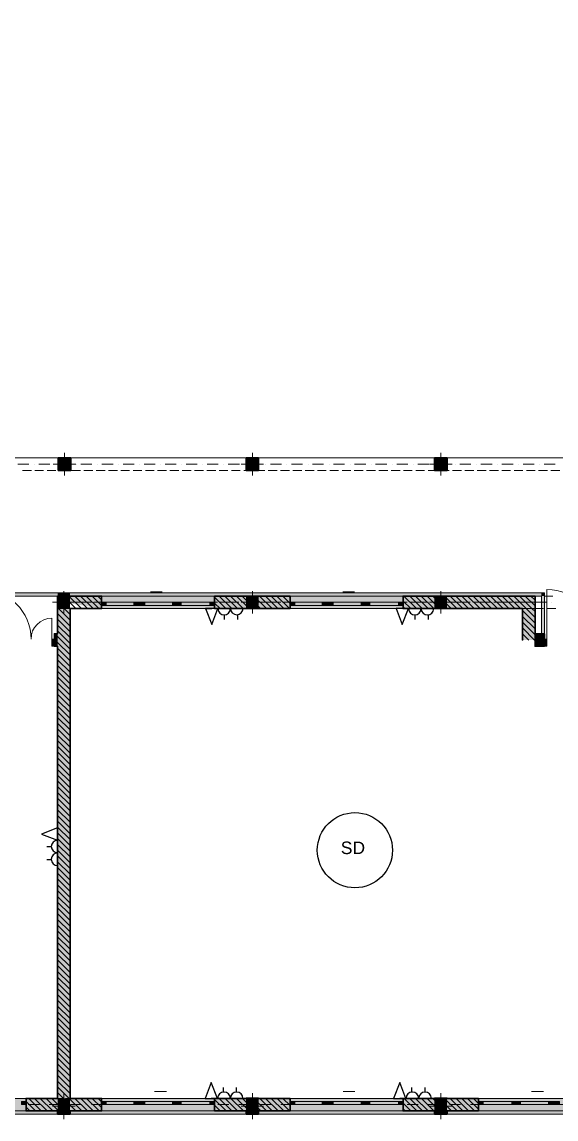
# Model space of a CAD drawing. Header units: inches. Extents: x 206002 to 410047, y 60394 to 83306.
# Drawn here: x 381826 to 390350, y 63736 to 81254 of the extents above; entities that cross this region are included whole.
import ezdxf

# ---------------------------------------------------------------- set-up
doc = ezdxf.new("R2010")
doc.units = ezdxf.units.IN
doc.header["$MEASUREMENT"] = 0
for name, color, linetype in [('LIGHTING', 1, 'Continuous'), ('PDF_Annotation - Text', 7, 'Continuous'), ('PDF_Structural - Bearing', 7, 'Continuous'), ('POW', 212, 'Continuous')]:
    doc.layers.add(name, color=color, linetype=linetype)
doc.styles.get("Standard").update_dxf_attribs({"font": 'arial.ttf'})

msp = doc.modelspace()

# ---------------------------------------------------------------- linework, layer by layer
at = {"layer": 'LIGHTING'}
for p, q in [((384953, 71887), (384753, 71887)), ((384753, 71887), (384854, 71632)), ((384753, 71887), (384854, 71887)), ((384854, 71632), (384953, 71887)), ((384953, 71887), (385357, 71887)), ((387996, 71887), (387796, 71887)), ((387796, 71887), (387896, 71632)), ((387896, 71632), (387996, 71887)), ((387996, 71887), (388400, 71887)), ((385054, 71787), (385054, 71714)), ((385264, 71788), (385264, 71714)), ((388097, 71787), (388097, 71713)), ((388307, 71787), (388307, 71713)), ((382394, 68387), (382140, 68286)), ((382394, 68187), (382394, 68387)), ((382394, 68387), (382394, 68286)), ((382140, 68286), (382394, 68187)), ((382394, 68187), (382394, 67782)), ((382294, 68085), (382221, 68085)), ((382295, 67875), (382221, 67875)), ((384848, 64320), (384748, 64066)), ((384948, 64066), (384848, 64320)), ((387855, 64320), (387755, 64066)), ((387955, 64066), (387855, 64320)), ((385041, 64166), (385041, 64239)), ((385252, 64166), (385252, 64239)), ((388048, 64166), (388048, 64239)), ((388259, 64166), (388259, 64239)), ((384748, 64066), (384948, 64066)), ((384948, 64066), (384848, 64066)), ((385353, 64066), (384948, 64066)), ((387755, 64066), (387955, 64066)), ((387955, 64066), (387855, 64066)), ((388360, 64066), (387955, 64066))]:
    msp.add_line(p, q, dxfattribs=at)
for centre, radius, start, end in [((385053, 71887), 100, 180, 0), ((385255, 71890), 102, 181.2234, 358.7766), ((388096, 71887), 100, 180, 0), ((388298, 71889), 102, 181.2234, 358.7766), ((382394, 68087), 100, 90, 270), ((382397, 67884), 102, 91.2234, 268.7766), ((385051, 64064), 102, 1.2234, 178.7766), ((385253, 64066), 100, 0, 180), ((388058, 64064), 102, 1.2234, 178.7766), ((388260, 64066), 100, 0, 180)]:
    msp.add_arc(centre, radius, start, end, dxfattribs=at)
at = {"layer": 'PDF_Annotation - Text', "lineweight": 9}
for points in [[(383876, 72155), (384063, 72155)], [(386947, 72155), (387134, 72155)], [(383944, 64175), (384131, 64175)], [(386952, 64175), (387139, 64175)], [(389960, 64175), (390147, 64175)]]:
    msp.add_lwpolyline(points, dxfattribs=at)
at = {"layer": 'PDF_Structural - Bearing', "lineweight": 18}
for points in [[(409967, 74293), (379487, 74293), (379487, 81254), (376479, 81254), (376479, 74293), (345999, 74293), (345999, 65369), (355524, 65369), (355524, 63865), (400642, 63865), (400642, 65369), (409967, 65369)], [(382394, 72087), (379587, 72087)]]:
    msp.add_lwpolyline(points, close=True, dxfattribs=at)
for points in [[(381860, 74293), (382001, 74293)], [(382056, 74293), (382198, 74293)], [(382252, 74293), (382394, 74293)], [(382448, 74293), (382590, 74293)], [(382644, 74293), (382786, 74293)], [(382841, 74293), (382982, 74293)], [(383037, 74293), (383178, 74293)], [(383233, 74293), (383374, 74293)], [(383429, 74293), (383570, 74293)], [(383625, 74293), (383767, 74293)], [(383821, 74293), (383963, 74293)], [(384017, 74293), (384159, 74293)], [(384213, 74293), (384355, 74293)], [(384410, 74293), (384551, 74293)], [(384606, 74293), (384747, 74293)], [(384802, 74293), (384943, 74293)], [(384998, 74293), (385140, 74293)], [(385194, 74293), (385336, 74293)], [(385390, 74293), (385532, 74293)], [(385586, 74293), (385728, 74293)], [(385783, 74293), (385924, 74293)], [(385979, 74293), (386120, 74293)], [(386175, 74293), (386316, 74293)], [(386371, 74293), (386512, 74293)], [(386567, 74293), (386708, 74293)], [(386763, 74293), (386905, 74293)], [(386959, 74293), (387101, 74293)], [(387155, 74293), (387297, 74293)], [(387352, 74293), (387493, 74293)], [(387548, 74293), (387689, 74293)], [(387744, 74293), (387885, 74293)], [(387940, 74293), (388081, 74293)], [(388136, 74293), (388277, 74293)], [(388332, 74293), (388474, 74293)], [(388528, 74293), (388670, 74293)], [(388724, 74293), (388866, 74293)], [(388921, 74293), (389062, 74293)], [(389117, 74293), (389258, 74293)], [(389313, 74293), (389454, 74293)], [(389509, 74293), (389650, 74293)], [(389705, 74293), (389847, 74293)], [(389901, 74293), (390043, 74293)], [(390097, 74293), (390239, 74293)], [(390293, 74293), (390435, 74293)], [(381835, 74093), (381976, 74093)], [(382031, 74093), (382172, 74093)], [(382227, 74093), (382368, 74093)], [(382423, 74093), (382565, 74093)], [(382619, 74093), (382761, 74093)], [(382815, 74093), (382957, 74093)], [(383011, 74093), (383153, 74093)], [(383208, 74093), (383349, 74093)], [(383404, 74093), (383545, 74093)], [(383600, 74093), (383741, 74093)], [(383796, 74093), (383937, 74093)], [(383992, 74093), (384133, 74093)], [(384188, 74093), (384330, 74093)], [(384384, 74093), (384526, 74093)], [(384580, 74093), (384722, 74093)], [(384777, 74093), (384918, 74093)], [(384973, 74093), (385114, 74093)], [(385169, 74093), (385310, 74093)], [(385365, 74093), (385506, 74093)], [(385561, 74093), (385703, 74093)], [(385757, 74093), (385899, 74093)], [(385953, 74093), (386095, 74093)], [(386149, 74093), (386291, 74093)], [(386346, 74093), (386487, 74093)], [(386542, 74093), (386683, 74093)], [(386738, 74093), (386879, 74093)], [(386934, 74093), (387075, 74093)], [(387130, 74093), (387272, 74093)], [(387326, 74093), (387468, 74093)], [(387522, 74093), (387664, 74093)], [(387718, 74093), (387860, 74093)], [(387915, 74093), (388056, 74093)], [(388111, 74093), (388252, 74093)], [(388307, 74093), (388448, 74093)], [(388503, 74093), (388644, 74093)], [(388699, 74093), (388841, 74093)], [(388895, 74093), (389037, 74093)], [(389091, 74093), (389233, 74093)], [(389287, 74093), (389429, 74093)], [(389484, 74093), (389625, 74093)], [(389680, 74093), (389821, 74093)], [(389876, 74093), (390017, 74093)], [(390072, 74093), (390213, 74093)], [(390268, 74093), (390410, 74093)], [(400642, 63951), (400642, 63865), (355524, 63865), (355524, 63815), (400693, 63815), (400693, 63865), (400693, 65319), (403650, 65319), (403700, 65319), (403700, 72087), (403650, 72087), (403650, 65369), (400693, 65369), (400642, 65369), (400642, 63865), (400565, 63865)], [(388611, 72087), (390115, 72087), (390115, 71485), (390165, 71485), (390165, 72137), (390115, 72137), (377883, 72137), (373571, 72137), (373371, 72137), (373371, 72087), (373477, 72087)], [(377883, 72137), (382595, 72137), (382394, 72137)], [(382455, 72087), (382394, 72087), (382394, 72014), (382394, 72087), (382451, 72087)], [(382647, 72087), (382505, 72087)], [(382651, 72087), (382509, 72087)], [(382595, 72087), (385402, 72087)], [(382843, 72087), (382702, 72087)], [(382847, 72087), (382705, 72087)], [(383039, 72087), (382898, 72087)], [(383043, 72087), (382902, 72087)], [(383235, 72087), (383094, 72087)], [(383239, 72087), (383098, 72087)], [(383431, 72087), (383290, 72087)], [(383435, 72087), (383294, 72087)], [(383628, 72087), (383486, 72087)], [(383631, 72087), (383490, 72087)], [(383824, 72087), (383682, 72087)], [(383828, 72087), (383686, 72087)], [(384020, 72087), (383878, 72087)], [(384024, 72087), (383882, 72087)], [(384216, 72087), (384074, 72087)], [(384220, 72087), (384078, 72087)], [(384412, 72087), (384271, 72087)], [(384416, 72087), (384274, 72087)], [(384608, 72087), (384467, 72087)], [(384612, 72087), (384471, 72087)], [(384804, 72087), (384663, 72087)], [(384808, 72087), (384667, 72087)], [(385000, 72087), (384859, 72087)], [(385004, 72087), (384863, 72087)], [(385196, 72087), (385055, 72087)], [(385200, 72087), (385059, 72087)], [(385393, 72087), (385251, 72087)], [(385397, 72087), (385255, 72087)], [(385589, 72087), (385447, 72087)], [(385593, 72087), (385451, 72087)], [(385603, 72087), (388410, 72087)], [(385785, 72087), (385643, 72087)], [(385789, 72087), (385647, 72087)], [(385981, 72087), (385840, 72087)], [(385985, 72087), (385843, 72087)], [(386177, 72087), (386036, 72087)], [(386181, 72087), (386040, 72087)], [(386373, 72087), (386232, 72087)], [(386377, 72087), (386236, 72087)], [(386569, 72087), (386428, 72087)], [(386573, 72087), (386432, 72087)], [(386765, 72087), (386624, 72087)], [(386769, 72087), (386628, 72087)], [(386962, 72087), (386820, 72087)], [(386966, 72087), (386824, 72087)], [(387158, 72087), (387016, 72087)], [(387162, 72087), (387020, 72087)], [(387354, 72087), (387212, 72087)], [(387358, 72087), (387216, 72087)], [(387550, 72087), (387409, 72087)], [(387554, 72087), (387413, 72087)], [(387746, 72087), (387605, 72087)], [(387750, 72087), (387609, 72087)], [(387942, 72087), (387801, 72087)], [(387946, 72087), (387805, 72087)], [(388138, 72087), (387997, 72087)], [(388142, 72087), (388001, 72087)], [(388335, 72087), (388193, 72087)], [(388338, 72087), (388197, 72087)], [(388531, 72087), (388389, 72087)], [(388535, 72087), (388393, 72087)], [(388727, 72087), (388585, 72087)], [(388731, 72087), (388589, 72087)], [(388923, 72087), (388781, 72087)], [(388927, 72087), (388785, 72087)], [(389119, 72087), (388978, 72087)], [(389123, 72087), (388982, 72087)], [(389315, 72087), (389174, 72087)], [(389319, 72087), (389178, 72087)], [(389511, 72087), (389370, 72087)], [(389515, 72087), (389374, 72087)], [(389707, 72087), (389566, 72087)], [(389711, 72087), (389570, 72087)], [(389904, 72087), (389762, 72087)], [(389907, 72087), (389766, 72087)], [(390014, 72087), (389958, 72087)], [(390104, 72087), (389962, 72087)], [(390300, 72087), (390158, 72087)], [(382500, 71887), (382394, 71887), (382394, 71960), (382394, 71887), (382451, 71887)], [(382647, 71887), (382505, 71887)], [(382696, 71887), (382555, 71887)], [(382843, 71887), (382702, 71887)], [(382892, 71887), (382751, 71887)], [(383039, 71887), (382898, 71887)], [(383088, 71887), (382947, 71887)], [(383235, 71887), (383094, 71887)], [(383285, 71887), (383143, 71887)], [(383431, 71887), (383290, 71887)], [(383481, 71887), (383339, 71887)], [(383628, 71887), (383486, 71887)], [(383677, 71887), (383535, 71887)], [(383824, 71887), (383682, 71887)], [(383873, 71887), (383732, 71887)], [(384020, 71887), (383878, 71887)], [(384069, 71887), (383928, 71887)], [(384216, 71887), (384074, 71887)], [(384265, 71887), (384124, 71887)], [(384412, 71887), (384271, 71887)], [(384461, 71887), (384320, 71887)], [(384608, 71887), (384467, 71887)], [(384657, 71887), (384516, 71887)], [(384804, 71887), (384663, 71887)], [(384854, 71887), (384712, 71887)], [(385000, 71887), (384859, 71887)], [(385050, 71887), (384908, 71887)], [(385196, 71887), (385055, 71887)], [(385246, 71887), (385104, 71887)], [(385393, 71887), (385251, 71887)], [(385442, 71887), (385301, 71887)], [(385589, 71887), (385447, 71887)], [(385638, 71887), (385497, 71887)], [(385785, 71887), (385643, 71887)], [(385834, 71887), (385693, 71887)], [(385981, 71887), (385840, 71887)], [(386030, 71887), (385889, 71887)], [(386177, 71887), (386036, 71887)], [(386226, 71887), (386085, 71887)], [(386373, 71887), (386232, 71887)], [(386423, 71887), (386281, 71887)], [(386569, 71887), (386428, 71887)], [(386619, 71887), (386477, 71887)], [(386765, 71887), (386624, 71887)], [(386815, 71887), (386673, 71887)], [(386962, 71887), (386820, 71887)], [(387011, 71887), (386870, 71887)], [(387158, 71887), (387016, 71887)], [(387207, 71887), (387066, 71887)], [(387354, 71887), (387212, 71887)], [(387403, 71887), (387262, 71887)], [(387550, 71887), (387409, 71887)], [(387599, 71887), (387458, 71887)], [(387746, 71887), (387605, 71887)], [(387796, 71887), (387654, 71887)], [(387942, 71887), (387801, 71887)], [(387992, 71887), (387850, 71887)], [(388138, 71887), (387997, 71887)], [(388188, 71887), (388046, 71887)], [(388335, 71887), (388193, 71887)], [(388384, 71887), (388242, 71887)], [(388531, 71887), (388389, 71887)], [(388580, 71887), (388439, 71887)], [(388727, 71887), (388585, 71887)], [(388776, 71887), (388635, 71887)], [(388923, 71887), (388781, 71887)], [(388972, 71887), (388831, 71887)], [(389119, 71887), (388978, 71887)], [(389168, 71887), (389027, 71887)], [(389315, 71887), (389174, 71887)], [(389365, 71887), (389223, 71887)], [(389511, 71887), (389370, 71887)], [(389561, 71887), (389419, 71887)], [(389707, 71887), (389566, 71887)], [(389757, 71887), (389615, 71887)], [(389904, 71887), (389762, 71887)], [(389953, 71887), (389811, 71887)], [(390014, 71887), (389958, 71887)], [(390149, 71887), (390008, 71887)], [(390345, 71887), (390204, 71887)], [(381878, 64066), (381737, 64066)], [(382074, 64066), (381933, 64066)], [(382270, 64066), (382129, 64066)], [(382466, 64066), (382325, 64066)], [(382663, 64066), (382521, 64066)], [(382859, 64066), (382717, 64066)], [(383055, 64066), (382913, 64066)], [(383251, 64066), (383109, 64066)], [(383447, 64066), (383306, 64066)], [(383643, 64066), (383502, 64066)], [(383839, 64066), (383698, 64066)], [(384035, 64066), (383894, 64066)], [(384232, 64066), (384090, 64066)], [(384428, 64066), (384286, 64066)], [(384624, 64066), (384482, 64066)], [(384820, 64066), (384679, 64066)], [(385016, 64066), (384875, 64066)], [(385212, 64066), (385071, 64066)], [(385408, 64066), (385267, 64066)], [(385604, 64066), (385463, 64066)], [(385801, 64066), (385659, 64066)], [(385997, 64066), (385855, 64066)], [(386193, 64066), (386051, 64066)], [(386389, 64066), (386248, 64066)], [(386585, 64066), (386444, 64066)], [(386781, 64066), (386640, 64066)], [(386977, 64066), (386836, 64066)], [(387173, 64066), (387032, 64066)], [(387370, 64066), (387228, 64066)], [(387566, 64066), (387424, 64066)], [(387762, 64066), (387620, 64066)], [(387958, 64066), (387817, 64066)], [(388154, 64066), (388013, 64066)], [(388350, 64066), (388209, 64066)], [(388546, 64066), (388405, 64066)], [(388743, 64066), (388601, 64066)], [(388939, 64066), (388797, 64066)], [(389135, 64066), (388993, 64066)], [(389331, 64066), (389189, 64066)], [(389527, 64066), (389385, 64066)], [(389723, 64066), (389582, 64066)], [(389919, 64066), (389778, 64066)], [(390115, 64066), (389974, 64066)], [(390312, 64066), (390170, 64066)], [(381878, 63865), (381737, 63865)], [(382074, 63865), (381933, 63865)], [(382270, 63865), (382129, 63865)], [(382466, 63865), (382325, 63865)], [(382663, 63865), (382521, 63865)], [(382859, 63865), (382717, 63865)], [(383055, 63865), (382913, 63865)], [(383251, 63865), (383109, 63865)], [(383447, 63865), (383306, 63865)], [(383643, 63865), (383502, 63865)], [(383839, 63865), (383698, 63865)], [(384035, 63865), (383894, 63865)], [(384232, 63865), (384090, 63865)], [(384428, 63865), (384286, 63865)], [(384624, 63865), (384482, 63865)], [(384820, 63865), (384679, 63865)], [(385016, 63865), (384875, 63865)], [(385212, 63865), (385071, 63865)], [(385408, 63865), (385267, 63865)], [(385604, 63865), (385463, 63865)], [(385801, 63865), (385659, 63865)], [(385997, 63865), (385855, 63865)], [(386193, 63865), (386051, 63865)], [(386389, 63865), (386248, 63865)], [(386585, 63865), (386444, 63865)], [(386781, 63865), (386640, 63865)], [(386977, 63865), (386836, 63865)], [(387173, 63865), (387032, 63865)], [(387370, 63865), (387228, 63865)], [(387566, 63865), (387424, 63865)], [(387762, 63865), (387620, 63865)], [(387958, 63865), (387817, 63865)], [(388154, 63865), (388013, 63865)], [(388350, 63865), (388209, 63865)], [(388546, 63865), (388405, 63865)], [(388743, 63865), (388601, 63865)], [(388939, 63865), (388797, 63865)], [(389135, 63865), (388993, 63865)], [(389331, 63865), (389189, 63865)], [(389527, 63865), (389385, 63865)], [(389723, 63865), (389582, 63865)], [(389919, 63865), (389778, 63865)], [(390115, 63865), (389974, 63865)], [(390312, 63865), (390170, 63865)]]:
    msp.add_lwpolyline(points, dxfattribs=at)
at = {"layer": 'PDF_Structural - Bearing', "lineweight": 35}
for points in [[(382406, 74293), (382406, 74092), (382607, 74092), (382607, 74293)], [(382406, 74293), (382406, 74092), (382607, 74092), (382607, 74293)], [(385402, 74293), (385402, 74092), (385603, 74092), (385603, 74293)], [(385402, 74293), (385402, 74092), (385603, 74092), (385603, 74293)], [(388410, 74293), (388410, 74092), (388611, 74092), (388611, 74293)], [(388410, 74293), (388410, 74092), (388611, 74092), (388611, 74293)], [(385402, 64066), (385402, 64067), (385603, 64067), (385603, 64066), (385603, 64067), (385402, 64067)], [(388410, 64066), (388410, 64067), (388611, 64067), (388611, 64066), (388611, 64067), (388410, 64067)], [(382595, 63865), (382595, 63816), (382394, 63816), (382394, 63865), (382394, 63816), (382595, 63816)], [(385603, 63865), (385603, 63816), (385402, 63816), (385402, 63865), (385402, 63816), (385603, 63816)], [(388611, 63865), (388611, 63816), (388410, 63816), (388410, 63865), (388410, 63816), (388611, 63816)]]:
    msp.add_lwpolyline(points, close=True, dxfattribs=at)
at = {"layer": 'PDF_Structural - Bearing', "lineweight": 15}
for points in [[(382464, 74284), (382464, 74284)], [(382464, 74284), (382464, 74284)], [(382551, 74284), (382551, 74284)], [(382551, 74284), (382551, 74284)], [(385416, 74284), (385416, 74284)], [(385416, 74284), (385416, 74284)], [(385503, 74284), (385503, 74284)], [(385503, 74284), (385503, 74284)], [(385590, 74284), (385590, 74284)], [(385590, 74284), (385590, 74284)], [(388455, 74284), (388455, 74284)], [(388455, 74284), (388455, 74284)], [(388542, 74284), (388542, 74284)], [(388542, 74284), (388542, 74284)], [(382420, 74259), (382420, 74259)], [(382420, 74259), (382420, 74259)], [(382420, 74209), (382420, 74209)], [(382420, 74209), (382420, 74209)], [(382420, 74158), (382420, 74158)], [(382420, 74158), (382420, 74158)], [(382420, 74108), (382420, 74108)], [(382420, 74108), (382420, 74108)], [(382464, 74234), (382464, 74234)], [(382464, 74234), (382464, 74234)], [(382464, 74184), (382464, 74184)], [(382464, 74184), (382464, 74184)], [(382464, 74133), (382464, 74133)], [(382464, 74133), (382464, 74133)], [(382507, 74259), (382507, 74259)], [(382507, 74259), (382507, 74259)], [(382507, 74209), (382507, 74209)], [(382507, 74209), (382507, 74209)], [(382507, 74158), (382507, 74158)], [(382507, 74158), (382507, 74158)], [(382507, 74108), (382507, 74108)], [(382507, 74108), (382507, 74108)], [(382551, 74234), (382551, 74234)], [(382551, 74234), (382551, 74234)], [(382551, 74184), (382551, 74184)], [(382551, 74184), (382551, 74184)], [(382551, 74133), (382551, 74133)], [(382551, 74133), (382551, 74133)], [(382594, 74259), (382594, 74259)], [(382594, 74259), (382594, 74259)], [(382594, 74209), (382594, 74209)], [(382594, 74209), (382594, 74209)], [(382594, 74158), (382594, 74158)], [(382594, 74158), (382594, 74158)], [(382594, 74108), (382594, 74108)], [(382594, 74108), (382594, 74108)], [(385416, 74234), (385416, 74234)], [(385416, 74234), (385416, 74234)], [(385416, 74184), (385416, 74184)], [(385416, 74184), (385416, 74184)], [(385416, 74133), (385416, 74133)], [(385416, 74133), (385416, 74133)], [(385460, 74259), (385460, 74259)], [(385460, 74259), (385460, 74259)], [(385460, 74209), (385460, 74209)], [(385460, 74209), (385460, 74209)], [(385460, 74158), (385460, 74158)], [(385460, 74158), (385460, 74158)], [(385460, 74108), (385460, 74108)], [(385460, 74108), (385460, 74108)], [(385503, 74234), (385503, 74234)], [(385503, 74234), (385503, 74234)], [(385503, 74184), (385503, 74184)], [(385503, 74184), (385503, 74184)], [(385503, 74133), (385503, 74133)], [(385503, 74133), (385503, 74133)], [(385546, 74259), (385546, 74259)], [(385546, 74259), (385546, 74259)], [(385546, 74209), (385546, 74209)], [(385546, 74209), (385546, 74209)], [(385546, 74158), (385546, 74158)], [(385546, 74158), (385546, 74158)], [(385546, 74108), (385546, 74108)], [(385546, 74108), (385546, 74108)], [(385590, 74234), (385590, 74234)], [(385590, 74234), (385590, 74234)], [(385590, 74184), (385590, 74184)], [(385590, 74184), (385590, 74184)], [(385590, 74133), (385590, 74133)], [(385590, 74133), (385590, 74133)], [(388412, 74259), (388412, 74259)], [(388412, 74259), (388412, 74259)], [(388412, 74209), (388412, 74209)], [(388412, 74209), (388412, 74209)], [(388412, 74158), (388412, 74158)], [(388412, 74158), (388412, 74158)], [(388412, 74108), (388412, 74108)], [(388412, 74108), (388412, 74108)], [(388455, 74234), (388455, 74234)], [(388455, 74234), (388455, 74234)], [(388455, 74184), (388455, 74184)], [(388455, 74184), (388455, 74184)], [(388455, 74133), (388455, 74133)], [(388455, 74133), (388455, 74133)], [(388499, 74259), (388499, 74259)], [(388499, 74259), (388499, 74259)], [(388499, 74209), (388499, 74209)], [(388499, 74209), (388499, 74209)], [(388499, 74158), (388499, 74158)], [(388499, 74158), (388499, 74158)], [(388499, 74108), (388499, 74108)], [(388499, 74108), (388499, 74108)], [(388542, 74234), (388542, 74234)], [(388542, 74234), (388542, 74234)], [(388542, 74184), (388542, 74184)], [(388542, 74184), (388542, 74184)], [(388542, 74133), (388542, 74133)], [(388542, 74133), (388542, 74133)], [(388585, 74259), (388585, 74259)], [(388585, 74259), (388585, 74259)], [(388585, 74209), (388585, 74209)], [(388585, 74209), (388585, 74209)], [(388585, 74158), (388585, 74158)], [(388585, 74158), (388585, 74158)], [(388585, 74108), (388585, 74108)], [(388585, 74108), (388585, 74108)], [(382420, 63831), (382420, 63831)], [(382420, 63831), (382420, 63831)], [(382464, 63856), (382464, 63856)], [(382464, 63856), (382464, 63856)], [(382507, 63831), (382507, 63831)], [(382507, 63831), (382507, 63831)], [(382551, 63856), (382551, 63856)], [(382551, 63856), (382551, 63856)], [(382594, 63831), (382594, 63831)], [(382594, 63831), (382594, 63831)], [(385416, 63856), (385416, 63856)], [(385416, 63856), (385416, 63856)], [(385460, 63831), (385460, 63831)], [(385460, 63831), (385460, 63831)], [(385503, 63856), (385503, 63856)], [(385503, 63856), (385503, 63856)], [(385546, 63831), (385546, 63831)], [(385546, 63831), (385546, 63831)], [(385590, 63856), (385590, 63856)], [(385590, 63856), (385590, 63856)], [(388412, 63831), (388412, 63831)], [(388412, 63831), (388412, 63831)], [(388455, 63856), (388455, 63856)], [(388455, 63856), (388455, 63856)], [(388499, 63831), (388499, 63831)], [(388499, 63831), (388499, 63831)], [(388542, 63856), (388542, 63856)], [(388542, 63856), (388542, 63856)], [(388585, 63831), (388585, 63831)], [(388585, 63831), (388585, 63831)]]:
    msp.add_lwpolyline(points, dxfattribs=at)
at = {"layer": 'PDF_Structural - Bearing', "lineweight": 0}
for points in [[(382507, 74373), (382507, 74273)], [(385503, 74373), (385503, 74273)], [(388510, 74373), (388510, 74273)], [(382326, 74193), (382426, 74193)], [(382507, 74012), (382507, 74112)], [(382687, 74193), (382587, 74193)], [(385322, 74193), (385422, 74193)], [(385503, 74012), (385503, 74112)], [(385683, 74193), (385583, 74193)], [(388330, 74193), (388430, 74193)], [(388510, 74012), (388510, 74112)], [(388691, 74193), (388591, 74193)], [(382495, 72167), (382495, 72067)], [(385503, 72167), (385503, 72067)], [(388510, 72167), (388510, 72067)], [(382314, 71987), (382414, 71987)], [(382495, 71806), (382495, 71907)], [(382675, 71987), (382575, 71987)], [(385322, 71987), (385422, 71987)], [(385503, 71806), (385503, 71907)], [(385683, 71987), (385583, 71987)], [(388330, 71987), (388430, 71987)], [(388510, 71806), (388510, 71907)], [(388691, 71987), (388591, 71987)], [(382495, 64147), (382495, 64022)], [(385503, 64147), (385503, 64022)], [(388510, 64147), (388510, 64022)], [(382314, 63941), (382414, 63941)], [(382495, 63736), (382495, 63861)], [(382675, 63941), (382575, 63941)], [(385322, 63941), (385422, 63941)], [(385503, 63736), (385503, 63861)], [(385683, 63941), (385583, 63941)], [(388330, 63941), (388430, 63941)], [(388510, 63736), (388510, 63861)], [(388691, 63941), (388591, 63941)]]:
    msp.add_lwpolyline(points, close=True, dxfattribs=at)
at = {"layer": 'PDF_Structural - Bearing', "lineweight": 20}
for points in [[(381759, 74193), (381935, 74193)], [(382024, 74193), (382024, 74193)], [(382095, 74193), (382272, 74193)], [(382360, 74193), (382360, 74193)], [(382431, 74193), (382608, 74193)], [(382696, 74193), (382696, 74193)], [(382767, 74193), (382944, 74193)], [(383032, 74193), (383032, 74193)], [(383103, 74193), (383280, 74193)], [(383368, 74193), (383368, 74193)], [(383439, 74193), (383616, 74193)], [(383704, 74193), (383704, 74193)], [(383775, 74193), (383952, 74193)], [(384040, 74193), (384040, 74193)], [(384111, 74193), (384288, 74193)], [(384376, 74193), (384376, 74193)], [(384447, 74193), (384624, 74193)], [(384712, 74193), (384712, 74193)], [(384783, 74193), (384960, 74193)], [(385048, 74193), (385048, 74193)], [(385119, 74193), (385296, 74193)], [(385384, 74193), (385384, 74193)], [(385455, 74193), (385632, 74193)], [(385720, 74193), (385720, 74193)], [(385791, 74193), (385968, 74193)], [(386056, 74193), (386056, 74193)], [(386127, 74193), (386304, 74193)], [(386392, 74193), (386392, 74193)], [(386463, 74193), (386640, 74193)], [(386728, 74193), (386728, 74193)], [(386799, 74193), (386976, 74193)], [(387064, 74193), (387064, 74193)], [(387135, 74193), (387312, 74193)], [(387400, 74193), (387400, 74193)], [(387471, 74193), (387648, 74193)], [(387736, 74193), (387736, 74193)], [(387807, 74193), (387984, 74193)], [(388072, 74193), (388072, 74193)], [(388143, 74193), (388320, 74193)], [(388408, 74193), (388408, 74193)], [(388479, 74193), (388656, 74193)], [(388744, 74193), (388744, 74193)], [(388815, 74193), (388992, 74193)], [(389080, 74193), (389080, 74193)], [(389151, 74193), (389328, 74193)], [(389416, 74193), (389416, 74193)], [(389487, 74193), (389664, 74193)], [(389752, 74193), (389752, 74193)], [(389823, 74193), (390000, 74193)], [(390089, 74193), (390089, 74193)], [(390159, 74193), (390336, 74193)], [(382549, 71987), (382394, 71987), (382597, 71987)], [(382814, 71987), (382638, 71987)], [(382667, 71987), (382667, 71987)], [(382933, 71987), (382756, 71987)], [(382885, 71987), (382885, 71987)], [(383150, 71987), (382974, 71987)], [(383003, 71987), (383003, 71987)], [(383269, 71987), (383092, 71987)], [(383221, 71987), (383221, 71987)], [(383487, 71987), (383310, 71987)], [(383339, 71987), (383339, 71987)], [(383605, 71987), (383428, 71987)], [(383557, 71987), (383557, 71987)], [(383823, 71987), (383646, 71987)], [(383675, 71987), (383675, 71987)], [(383941, 71987), (383764, 71987)], [(383893, 71987), (383893, 71987)], [(384159, 71987), (383982, 71987)], [(384011, 71987), (384011, 71987)], [(384277, 71987), (384100, 71987)], [(384229, 71987), (384229, 71987)], [(384495, 71987), (384318, 71987)], [(384348, 71987), (384348, 71987)], [(384613, 71987), (384436, 71987)], [(384565, 71987), (384565, 71987)], [(384831, 71987), (384654, 71987)], [(384684, 71987), (384684, 71987)], [(384949, 71987), (384772, 71987)], [(384901, 71987), (384901, 71987)], [(385167, 71987), (384990, 71987)], [(385020, 71987), (385020, 71987)], [(385285, 71987), (385108, 71987)], [(385237, 71987), (385237, 71987)], [(385503, 71987), (385326, 71987)], [(385356, 71987), (385356, 71987)], [(385621, 71987), (385444, 71987)], [(385573, 71987), (385573, 71987)], [(385839, 71987), (385662, 71987)], [(385692, 71987), (385692, 71987)], [(385957, 71987), (385780, 71987)], [(385909, 71987), (385909, 71987)], [(386175, 71987), (385998, 71987)], [(386028, 71987), (386028, 71987)], [(386293, 71987), (386116, 71987)], [(386245, 71987), (386245, 71987)], [(386511, 71987), (386334, 71987)], [(386364, 71987), (386364, 71987)], [(386629, 71987), (386452, 71987)], [(386582, 71987), (386582, 71987)], [(386847, 71987), (386670, 71987)], [(386700, 71987), (386700, 71987)], [(386965, 71987), (386788, 71987)], [(386917, 71987), (386917, 71987)], [(387183, 71987), (387006, 71987)], [(387036, 71987), (387036, 71987)], [(387301, 71987), (387124, 71987)], [(387254, 71987), (387254, 71987)], [(387519, 71987), (387342, 71987)], [(387372, 71987), (387372, 71987)], [(387637, 71987), (387460, 71987)], [(387590, 71987), (387590, 71987)], [(387855, 71987), (387678, 71987)], [(387708, 71987), (387708, 71987)], [(387973, 71987), (387796, 71987)], [(387926, 71987), (387926, 71987)], [(388191, 71987), (388014, 71987)], [(388044, 71987), (388044, 71987)], [(388309, 71987), (388132, 71987)], [(388262, 71987), (388262, 71987)], [(388527, 71987), (388350, 71987)], [(388380, 71987), (388380, 71987)], [(388645, 71987), (388468, 71987)], [(388598, 71987), (388598, 71987)], [(388863, 71987), (388686, 71987)], [(388716, 71987), (388716, 71987)], [(388981, 71987), (388804, 71987)], [(388934, 71987), (388934, 71987)], [(389199, 71987), (389022, 71987)], [(389052, 71987), (389052, 71987)], [(389317, 71987), (389140, 71987)], [(389270, 71987), (389270, 71987)], [(389535, 71987), (389358, 71987)], [(389388, 71987), (389388, 71987)], [(389653, 71987), (389476, 71987)], [(389606, 71987), (389606, 71987)], [(389871, 71987), (389694, 71987)], [(389724, 71987), (389724, 71987)], [(390014, 71987), (389812, 71987)], [(389942, 71987), (389942, 71987)], [(390207, 71987), (390030, 71987)], [(390278, 71987), (390278, 71987)], [(381838, 63966), (381838, 63966)], [(382104, 63966), (381927, 63966)], [(382174, 63966), (382174, 63966)], [(382440, 63966), (382263, 63966)], [(382510, 63966), (382510, 63966)], [(382776, 63966), (382599, 63966)], [(382846, 63966), (382846, 63966)], [(383112, 63966), (382935, 63966)], [(383182, 63966), (383182, 63966)], [(383448, 63966), (383271, 63966)], [(383518, 63966), (383518, 63966)], [(383784, 63966), (383607, 63966)], [(383854, 63966), (383854, 63966)], [(384120, 63966), (383943, 63966)], [(384190, 63966), (384190, 63966)], [(384456, 63966), (384279, 63966)], [(384526, 63966), (384526, 63966)], [(384792, 63966), (384615, 63966)], [(384862, 63966), (384862, 63966)], [(385128, 63966), (384951, 63966)], [(385198, 63966), (385198, 63966)], [(385464, 63966), (385287, 63966)], [(385535, 63966), (385535, 63966)], [(385800, 63966), (385623, 63966)], [(385871, 63966), (385871, 63966)], [(386136, 63966), (385959, 63966)], [(386207, 63966), (386207, 63966)], [(386472, 63966), (386295, 63966)], [(386543, 63966), (386543, 63966)], [(386808, 63966), (386631, 63966)], [(386879, 63966), (386879, 63966)], [(387144, 63966), (386967, 63966)], [(387215, 63966), (387215, 63966)], [(387480, 63966), (387303, 63966)], [(387551, 63966), (387551, 63966)], [(387816, 63966), (387639, 63966)], [(387887, 63966), (387887, 63966)], [(388152, 63966), (387975, 63966)], [(388223, 63966), (388223, 63966)], [(388488, 63966), (388311, 63966)], [(388559, 63966), (388559, 63966)], [(388824, 63966), (388647, 63966)], [(388895, 63966), (388895, 63966)], [(389160, 63966), (388983, 63966)], [(389231, 63966), (389231, 63966)], [(389496, 63966), (389319, 63966)], [(389567, 63966), (389567, 63966)], [(389832, 63966), (389655, 63966)], [(389903, 63966), (389903, 63966)], [(390168, 63966), (389991, 63966)], [(390239, 63966), (390239, 63966)], [(390504, 63966), (390327, 63966)]]:
    msp.add_lwpolyline(points, dxfattribs=at)
at = {"layer": 'PDF_Structural - Bearing', "lineweight": 0}
for points in [[(382507, 74193), (382507, 74193)], [(382507, 74193), (382507, 74193)], [(385503, 74193), (385503, 74193)], [(385503, 74193), (385503, 74193)], [(388510, 74193), (388510, 74193)], [(388510, 74193), (388510, 74193)], [(382495, 71987), (382495, 71987)], [(382495, 71987), (382495, 71987)], [(385503, 71987), (385503, 71987)], [(385503, 71987), (385503, 71987)], [(388510, 71987), (388510, 71987)], [(388510, 71987), (388510, 71987)], [(382495, 63941), (382495, 63941)], [(382495, 63941), (382495, 63941)], [(385503, 63941), (385503, 63941)], [(385503, 63941), (385503, 63941)], [(388510, 63941), (388510, 63941)], [(388510, 63941), (388510, 63941)]]:
    msp.add_lwpolyline(points, dxfattribs=at)
at = {"layer": 'PDF_Structural - Bearing', "lineweight": 18}
for points in [[(381181, 71400), (381181, 72190, -0.414213), (381971, 71400, -0.414195), (382304, 71733), (382304, 71400)], [(390205, 71400), (390205, 72190, -0.414213), (390995, 71400, -0.414195), (391328, 71733), (391328, 71400)]]:
    msp.add_lwpolyline(points, format="xyb", dxfattribs=at)
at = {"layer": 'PDF_Structural - Bearing', "lineweight": 35}
for points in [[(383096, 72087), (382495, 72087), (382394, 72087), (382394, 71887), (382394, 71485), (382344, 71485), (382344, 71400), (382344, 71485), (382381, 71485), (382344, 71485)], [(383046, 63865), (383096, 63865), (383096, 63966), (383096, 64016), (383096, 64066), (382595, 64066), (382595, 71887), (383096, 71887), (383096, 71937), (383096, 71987), (383096, 72087), (383046, 72087)], [(384951, 72087), (384901, 72087), (384901, 71987), (384901, 71937), (384901, 71887), (386104, 71887), (386104, 71937), (386104, 71987), (386104, 72087), (386054, 72087)], [(386104, 72087), (384901, 72087)], [(387959, 72087), (387909, 72087), (387909, 71987), (387909, 71937), (387909, 71887), (389814, 71887), (389814, 71385), (389814, 71887)], [(390014, 71887), (390014, 71385), (390014, 71887), (390014, 72087), (387909, 72087)], [(382381, 71285), (382344, 71285), (382344, 71400), (382344, 71485), (382381, 71485)], [(390165, 71485), (390014, 71485), (390014, 71285), (390165, 71285)], [(390128, 71285), (390165, 71285), (390128, 71285), (390165, 71285), (390165, 71400), (390165, 71485), (390165, 71400), (390165, 71285), (390165, 71400), (390165, 71485), (390128, 71485), (390165, 71485), (390128, 71485)], [(381943, 63865), (381893, 63865), (381893, 63966), (381893, 64016), (381893, 64066), (382394, 64066), (382394, 71285), (382344, 71285), (382344, 71400), (382344, 71285), (382381, 71285), (382344, 71285)], [(384951, 63865), (384901, 63865), (384901, 63966), (384901, 64016), (384901, 64066), (386104, 64066), (386104, 64016), (386104, 63966), (386104, 63865), (386054, 63865)], [(387959, 63865), (387909, 63865), (387909, 63966), (387909, 64016), (387909, 64066), (389112, 64066), (389112, 64016), (389112, 63966), (389112, 63865), (389062, 63865)], [(381893, 63865), (383096, 63865)], [(384901, 63865), (386104, 63865)], [(387909, 63865), (389112, 63865)]]:
    msp.add_lwpolyline(points, dxfattribs=at)
at = {"layer": 'PDF_Structural - Bearing', "lineweight": 9}
for points in [[(382394, 72085), (382495, 71985), (382593, 71887), (382595, 71885)], [(382485, 72087), (382495, 72077), (382685, 71887)], [(382577, 72087), (382777, 71887)], [(382669, 72087), (382870, 71887)], [(382761, 72087), (382962, 71887)], [(382853, 72087), (383054, 71887)], [(382946, 72087), (383096, 71936)], [(383038, 72087), (383096, 72028)], [(384901, 72067), (385082, 71887)], [(384973, 72087), (385174, 71887)], [(385065, 72087), (385266, 71887)], [(385157, 72087), (385358, 71887)], [(385250, 72087), (385450, 71887)], [(385342, 72087), (385542, 71887)], [(385434, 72087), (385635, 71887)], [(385526, 72087), (385727, 71887)], [(385618, 72087), (385819, 71887)], [(385711, 72087), (385911, 71887)], [(385803, 72087), (386003, 71887)], [(385895, 72087), (386095, 71887)], [(385987, 72087), (386104, 71970)], [(386079, 72087), (386104, 72062)], [(387909, 72008), (388031, 71887)], [(387922, 72087), (388123, 71887)], [(388015, 72087), (388215, 71887)], [(388107, 72087), (388307, 71887)], [(388199, 72087), (388400, 71887)], [(388291, 72087), (388492, 71887)], [(388383, 72087), (388584, 71887)], [(388476, 72087), (388676, 71887)], [(388568, 72087), (388768, 71887)], [(388660, 72087), (388860, 71887)], [(388752, 72087), (388953, 71887)], [(388844, 72087), (389045, 71887)], [(388936, 72087), (389137, 71887)], [(389028, 72087), (389229, 71887)], [(389121, 72087), (389321, 71887)], [(389213, 72087), (389413, 71887)], [(389305, 72087), (389506, 71887)], [(389397, 72087), (389598, 71887)], [(389489, 72087), (389690, 71887)], [(389582, 72087), (389782, 71887)], [(389674, 72087), (389874, 71887), (390014, 71746), (389874, 71887)], [(389766, 72087), (389966, 71887), (390014, 71838), (389966, 71887)], [(389858, 72087), (390014, 71931)], [(389950, 72087), (390014, 72023)], [(382394, 71993), (382495, 71893), (382501, 71887), (382595, 71792)], [(382394, 71901), (382409, 71887), (382595, 71700)], [(384901, 71975), (384989, 71887)], [(387909, 71916), (387939, 71887)], [(382394, 71809), (382595, 71608)], [(382394, 71716), (382595, 71516)], [(390014, 71470), (389814, 71670), (390014, 71470), (390165, 71319)], [(382349, 71485), (382394, 71440), (382595, 71239)], [(382394, 71624), (382595, 71424)], [(382394, 71532), (382595, 71332)], [(390091, 71485), (390165, 71411)], [(382344, 71398), (382394, 71348), (382595, 71147)], [(382344, 71306), (382365, 71285)], [(390014, 71378), (390107, 71285)], [(382394, 71256), (382595, 71055)], [(382394, 71164), (382595, 70963)], [(390014, 71285), (390015, 71285)], [(382394, 71071), (382595, 70871)], [(382394, 70979), (382595, 70779)], [(382394, 70887), (382595, 70686)], [(382394, 70795), (382595, 70594)], [(382394, 70703), (382595, 70502)], [(382394, 70610), (382595, 70410)], [(382394, 70518), (382595, 70318)], [(382394, 70426), (382595, 70226)], [(382394, 70334), (382595, 70133)], [(382394, 70242), (382595, 70041)], [(382394, 70150), (382595, 69949)], [(382394, 70058), (382595, 69857)], [(382394, 69965), (382595, 69765)], [(382394, 69873), (382595, 69673)], [(382394, 69781), (382595, 69580)], [(382394, 69689), (382595, 69488)], [(382394, 69597), (382595, 69396)], [(382394, 69504), (382595, 69304)], [(382394, 69412), (382595, 69212)], [(382394, 69320), (382595, 69120)], [(382394, 69228), (382595, 69027)], [(382394, 69136), (382595, 68935)], [(382394, 69044), (382595, 68843)], [(382394, 68951), (382595, 68751)], [(382394, 68859), (382595, 68659)], [(382394, 68767), (382595, 68567)], [(382394, 68675), (382595, 68474)], [(382394, 68583), (382595, 68382)], [(382394, 68491), (382595, 68290)], [(382394, 68398), (382595, 68198)], [(382394, 68306), (382595, 68106)], [(382394, 68214), (382595, 68014)], [(382394, 68122), (382595, 67921)], [(382394, 68030), (382595, 67829)], [(382394, 67938), (382595, 67737)], [(382394, 67845), (382595, 67645)], [(382394, 67753), (382595, 67553)], [(382394, 67661), (382595, 67461)], [(382394, 67569), (382595, 67368)], [(382394, 67477), (382595, 67276)], [(382394, 67385), (382595, 67184)], [(382394, 67292), (382595, 67092)], [(382394, 67200), (382595, 67000)], [(382394, 67108), (382595, 66908)], [(382394, 67016), (382595, 66815)], [(382394, 66924), (382595, 66723)], [(382394, 66832), (382595, 66631)], [(382394, 66739), (382595, 66539)], [(382394, 66647), (382595, 66447)], [(382394, 66555), (382595, 66355)], [(382394, 66463), (382595, 66262)], [(382394, 66371), (382595, 66170)], [(382394, 66279), (382595, 66078)], [(382394, 66187), (382595, 65986)], [(382394, 66094), (382595, 65894)], [(382394, 66002), (382595, 65802)], [(382394, 65910), (382595, 65709)], [(382394, 65818), (382595, 65617)], [(382394, 65726), (382595, 65525)], [(382394, 65633), (382595, 65433)], [(382394, 65541), (382595, 65341)], [(382394, 65449), (382595, 65249)], [(382394, 65357), (382595, 65156)], [(382394, 65265), (382595, 65064)], [(382394, 65173), (382595, 64972)], [(382394, 65080), (382595, 64880)], [(382394, 64988), (382595, 64788)], [(382394, 64896), (382595, 64696)], [(382394, 64804), (382595, 64603)], [(382394, 64712), (382595, 64511)], [(382394, 64620), (382595, 64419)], [(382394, 64527), (382595, 64327)], [(382394, 64435), (382595, 64235)], [(382394, 64343), (382595, 64143)], [(382394, 64251), (382579, 64066), (382780, 63865)], [(382394, 64159), (382487, 64066), (382688, 63865)], [(381893, 64015), (382043, 63865)], [(381934, 64066), (382135, 63865)], [(382026, 64066), (382227, 63865)], [(382119, 64066), (382319, 63865)], [(382211, 64066), (382411, 63865)], [(382303, 64066), (382503, 63865)], [(382394, 64067), (382395, 64066), (382596, 63865)], [(382672, 64066), (382872, 63865)], [(382764, 64066), (382964, 63865)], [(382856, 64066), (383057, 63865)], [(382948, 64066), (383096, 63918)], [(383040, 64066), (383096, 64010)], [(384901, 64049), (385084, 63865)], [(384901, 63956), (384992, 63865)], [(384976, 64066), (385176, 63865)], [(385068, 64066), (385268, 63865)], [(385160, 64066), (385361, 63865)], [(385252, 64066), (385453, 63865)], [(385344, 64066), (385545, 63865)], [(385437, 64066), (385637, 63865)], [(385529, 64066), (385729, 63865)], [(385621, 64066), (385822, 63865)], [(385713, 64066), (385914, 63865)], [(385805, 64066), (386006, 63865)], [(385897, 64066), (386098, 63865)], [(385990, 64066), (386104, 63951)], [(386082, 64066), (386104, 64044)], [(387909, 63990), (388033, 63865)], [(387925, 64066), (388126, 63865)], [(388017, 64066), (388218, 63865)], [(388109, 64066), (388310, 63865)], [(388202, 64066), (388402, 63865)], [(388294, 64066), (388494, 63865)], [(388386, 64066), (388586, 63865)], [(388478, 64066), (388679, 63865)], [(388570, 64066), (388771, 63865)], [(388662, 64066), (388863, 63865)], [(388755, 64066), (388955, 63865)], [(388847, 64066), (389047, 63865)], [(388939, 64066), (389112, 63893)], [(389031, 64066), (389112, 63985)], [(381893, 63923), (381951, 63865)], [(387909, 63898), (387941, 63865)]]:
    msp.add_lwpolyline(points, dxfattribs=at)
at = {"layer": 'PDF_Structural - Bearing', "lineweight": 13}
for points in [[(383096, 72087), (383046, 72087)], [(384901, 72087), (384951, 72087)], [(386104, 72087), (386054, 72087)], [(387909, 72087), (387959, 72087)], [(383610, 71987), (383171, 71987)], [(383171, 71937), (383610, 71937)], [(384231, 71987), (383786, 71987)], [(383786, 71937), (384231, 71937)], [(384826, 71987), (384368, 71987)], [(384368, 71937), (384826, 71937)], [(386618, 71987), (386179, 71987)], [(386179, 71937), (386618, 71937)], [(387239, 71987), (386793, 71987)], [(386793, 71937), (387239, 71937)], [(387834, 71987), (387376, 71987)], [(387376, 71937), (387834, 71937)], [(383171, 64016), (383610, 64016)], [(383610, 63966), (383171, 63966)], [(383786, 64016), (384231, 64016)], [(384231, 63966), (383786, 63966)], [(384368, 64016), (384826, 64016)], [(384826, 63966), (384368, 63966)], [(386179, 64016), (386618, 64016)], [(386618, 63966), (386179, 63966)], [(386793, 64016), (387239, 64016)], [(387239, 63966), (386793, 63966)], [(387376, 64016), (387834, 64016)], [(387834, 63966), (387376, 63966)], [(389645, 64016), (389187, 64016)], [(389187, 63966), (389645, 63966)], [(390228, 64016), (389782, 64016)], [(389782, 63966), (390228, 63966)], [(381893, 63865), (381943, 63865)], [(383096, 63865), (383046, 63865)], [(384901, 63865), (384951, 63865)], [(386104, 63865), (386054, 63865)], [(387909, 63865), (387959, 63865)], [(389112, 63865), (389062, 63865)]]:
    msp.add_lwpolyline(points, dxfattribs=at)
for points in [[(383096, 71887), (384901, 71887), (384901, 71937), (384901, 71987), (384901, 71937), (384826, 71937), (384826, 71987), (384901, 71987), (384901, 72087), (383096, 72087), (383096, 71987), (383096, 71937)], [(386104, 71887), (387909, 71887), (387909, 71937), (387909, 71987), (387909, 71937), (387834, 71937), (387834, 71987), (387909, 71987), (387909, 72087), (386104, 72087), (386104, 71987), (386104, 71937)], [(383096, 71937), (383171, 71937), (383171, 71987), (383096, 71987)], [(383698, 71937), (383786, 71937), (383786, 71987), (383698, 71987), (383610, 71987), (383610, 71937)], [(384299, 71937), (384368, 71937), (384368, 71987), (384299, 71987), (384231, 71987), (384231, 71937)], [(386104, 71937), (386179, 71937), (386179, 71987), (386104, 71987)], [(386706, 71937), (386793, 71937), (386793, 71987), (386706, 71987), (386618, 71987), (386618, 71937)], [(387307, 71937), (387376, 71937), (387376, 71987), (387307, 71987), (387239, 71987), (387239, 71937)], [(380088, 64066), (381893, 64066), (381893, 64016), (381893, 63966), (381893, 64016), (381818, 64016), (381818, 63966), (381893, 63966), (381893, 63865), (380088, 63865), (380088, 63966), (380088, 64016)], [(383096, 64066), (384901, 64066), (384901, 64016), (384901, 63966), (384901, 64016), (384826, 64016), (384826, 63966), (384901, 63966), (384901, 63865), (383096, 63865), (383096, 63966), (383096, 64016)], [(383096, 64016), (383171, 64016), (383171, 63966), (383096, 63966)], [(383698, 64016), (383786, 64016), (383786, 63966), (383698, 63966), (383610, 63966), (383610, 64016)], [(384299, 64016), (384368, 64016), (384368, 63966), (384299, 63966), (384231, 63966), (384231, 64016)], [(386104, 64066), (387909, 64066), (387909, 64016), (387909, 63966), (387909, 64016), (387834, 64016), (387834, 63966), (387909, 63966), (387909, 63865), (386104, 63865), (386104, 63966), (386104, 64016)], [(386104, 64016), (386179, 64016), (386179, 63966), (386104, 63966)], [(386706, 64016), (386793, 64016), (386793, 63966), (386706, 63966), (386618, 63966), (386618, 64016)], [(387307, 64016), (387376, 64016), (387376, 63966), (387307, 63966), (387239, 63966), (387239, 64016)], [(390917, 64066), (389112, 64066), (389112, 64016), (389112, 63966), (389112, 64016), (389187, 64016), (389187, 63966), (389112, 63966), (389112, 63865), (390917, 63865), (390917, 63966), (390917, 64016)], [(389714, 64016), (389645, 64016), (389645, 63966), (389714, 63966), (389782, 63966), (389782, 64016)], [(390315, 64016), (390228, 64016), (390228, 63966), (390315, 63966), (390403, 63966), (390403, 64016)]]:
    msp.add_lwpolyline(points, close=True, dxfattribs=at)
at = {"layer": 'PDF_Structural - Bearing', "lineweight": 9}
for points in [[(390014, 71654), (389814, 71855)], [(390014, 71562), (389814, 71762)], [(390007, 71385), (389814, 71578)], [(389915, 71385), (389814, 71486)], [(389823, 71385), (389814, 71394)]]:
    msp.add_lwpolyline(points, close=True, dxfattribs=at)
at = {"layer": 'PDF_Structural - Bearing', "lineweight": 20}
for points in [[(382344, 71285), (382304, 71285), (382304, 71400), (382344, 71400)], [(390165, 71400), (390205, 71400), (390205, 71285), (390165, 71285)]]:
    msp.add_lwpolyline(points, close=True, dxfattribs=at)
at = {"layer": 'PDF_Structural - Bearing', "lineweight": 0, "transparency": 33554559}
for points in [[(382406, 74293), (382607, 74293), (382406, 74092), (382607, 74092)], [(382394, 72087), (382595, 72087), (382394, 71887), (382595, 71887)], [(385402, 72087), (385603, 72087), (385402, 71887), (385603, 71887)], [(388410, 72087), (388611, 72087), (388410, 71887), (388611, 71887)], [(382394, 64066), (382595, 64066), (382394, 63865), (382595, 63865)], [(385402, 64066), (385603, 64066), (385402, 63865), (385603, 63865)], [(388410, 64066), (388611, 64066), (388410, 63865), (388611, 63865)]]:
    msp.add_solid(points, dxfattribs=at)
at = {"layer": 'PDF_Structural - Bearing', "color": 7, "lineweight": 0, "true_color": 0xffffff, "transparency": 33554559}
for points in [[(382406, 74293), (382607, 74293), (382406, 74092), (382607, 74092)], [(382406, 74293), (382607, 74293), (382406, 74092), (382607, 74092)], [(385402, 74293), (385603, 74293), (385402, 74092), (385603, 74092)], [(385402, 74293), (385603, 74293), (385402, 74092), (385603, 74092)], [(388410, 74293), (388611, 74293), (388410, 74092), (388611, 74092)], [(388410, 74293), (388611, 74293), (388410, 74092), (388611, 74092)], [(390115, 72137), (390115, 72087), (377883, 72137), (377883, 72087)], [(377883, 72087), (377883, 72137), (382595, 72087), (382595, 72137)], [(382394, 72087), (382394, 72137), (382595, 72087), (382595, 72137)], [(382495, 72087), (382495, 71887), (382394, 72087), (382394, 71887)], [(382495, 72087), (383096, 72087), (382495, 71987), (383096, 71887)], [(383096, 72087), (384901, 72087), (383096, 71887), (384901, 71887)], [(384901, 72087), (386104, 72087), (384901, 71887), (386104, 71887)], [(386104, 72087), (387909, 72087), (386104, 71887), (387909, 71887)], [(390014, 72087), (390014, 71887), (387909, 72087), (387909, 71887)], [(390115, 72087), (390115, 72137), (390165, 72137)], [(390165, 72087), (390115, 72087), (390165, 72137)], [(390115, 72087), (390165, 72087), (390115, 71485), (390165, 71485)], [(382394, 71887), (382595, 71887), (382394, 64066), (382595, 64066)], [(383096, 71937), (383171, 71937), (383096, 71987), (383171, 71987)], [(383610, 71987), (383171, 71987), (383610, 71937), (383171, 71937)], [(383698, 71987), (383610, 71987), (383698, 71937), (383610, 71937)], [(383698, 71937), (383786, 71937), (383698, 71987), (383786, 71987)], [(384231, 71987), (383786, 71987), (384231, 71937), (383786, 71937)], [(384299, 71987), (384231, 71987), (384299, 71937), (384231, 71937)], [(384299, 71937), (384368, 71937), (384299, 71987), (384368, 71987)], [(384826, 71987), (384368, 71987), (384826, 71937), (384368, 71937)], [(384901, 71987), (384826, 71987), (384901, 71937), (384826, 71937)], [(386104, 71937), (386179, 71937), (386104, 71987), (386179, 71987)], [(386618, 71987), (386179, 71987), (386618, 71937), (386179, 71937)], [(386706, 71987), (386618, 71987), (386706, 71937), (386618, 71937)], [(386706, 71937), (386793, 71937), (386706, 71987), (386793, 71987)], [(387239, 71987), (386793, 71987), (387239, 71937), (386793, 71937)], [(387307, 71987), (387239, 71987), (387307, 71937), (387239, 71937)], [(387307, 71937), (387376, 71937), (387307, 71987), (387376, 71987)], [(387834, 71987), (387376, 71987), (387834, 71937), (387376, 71937)], [(387909, 71987), (387834, 71987), (387909, 71937), (387834, 71937)], [(389814, 71887), (390014, 71887), (389814, 71385), (390014, 71385)], [(390014, 71385), (389814, 71385), (390014, 71887), (389814, 71887)], [(382344, 71485), (382394, 71485), (382344, 71285), (382394, 71285)], [(390014, 71485), (390165, 71485), (390014, 71285), (390165, 71285)], [(382344, 71285), (382344, 71400), (382304, 71285), (382304, 71400)], [(390165, 71400), (390165, 71285), (390205, 71400), (390205, 71285)], [(380088, 63865), (380088, 64066), (381893, 63865), (381893, 64066)], [(381893, 63966), (381893, 64016), (381818, 63966), (381818, 64016)], [(381893, 64066), (383096, 64066), (381893, 63865), (383096, 63865)], [(383096, 63865), (383096, 64066), (384901, 63865), (384901, 64066)], [(383096, 64016), (383096, 63966), (383171, 64016), (383171, 63966)], [(383610, 63966), (383610, 64016), (383171, 63966), (383171, 64016)], [(383698, 63966), (383698, 64016), (383610, 63966), (383610, 64016)], [(383698, 64016), (383698, 63966), (383786, 64016), (383786, 63966)], [(384231, 63966), (384231, 64016), (383786, 63966), (383786, 64016)], [(384299, 63966), (384299, 64016), (384231, 63966), (384231, 64016)], [(384299, 64016), (384299, 63966), (384368, 64016), (384368, 63966)], [(384826, 63966), (384826, 64016), (384368, 63966), (384368, 64016)], [(384901, 63966), (384901, 64016), (384826, 63966), (384826, 64016)], [(384901, 64066), (386104, 64066), (384901, 63865), (386104, 63865)], [(385402, 64067), (385603, 64067), (385402, 64066), (385603, 64066)], [(385402, 64067), (385603, 64067), (385402, 64066), (385603, 64066)], [(386104, 63865), (386104, 64066), (387909, 63865), (387909, 64066)], [(386104, 64016), (386104, 63966), (386179, 64016), (386179, 63966)], [(386618, 63966), (386618, 64016), (386179, 63966), (386179, 64016)], [(386706, 63966), (386706, 64016), (386618, 63966), (386618, 64016)], [(386706, 64016), (386706, 63966), (386793, 64016), (386793, 63966)], [(387239, 63966), (387239, 64016), (386793, 63966), (386793, 64016)], [(387307, 63966), (387307, 64016), (387239, 63966), (387239, 64016)], [(387307, 64016), (387307, 63966), (387376, 64016), (387376, 63966)], [(387834, 63966), (387834, 64016), (387376, 63966), (387376, 64016)], [(387909, 63966), (387909, 64016), (387834, 63966), (387834, 64016)], [(387909, 64066), (389112, 64066), (387909, 63865), (389112, 63865)], [(388410, 64067), (388611, 64067), (388410, 64066), (388611, 64066)], [(388410, 64067), (388611, 64067), (388410, 64066), (388611, 64066)], [(390917, 63865), (389112, 63865), (390917, 64066), (389112, 64066)], [(389112, 63966), (389187, 63966), (389112, 64016), (389187, 64016)], [(389187, 63966), (389645, 63966), (389187, 64016), (389645, 64016)], [(389714, 64016), (389645, 64016), (389714, 63966), (389645, 63966)], [(389714, 63966), (389782, 63966), (389714, 64016), (389782, 64016)], [(389782, 63966), (390228, 63966), (389782, 64016), (390228, 64016)], [(390315, 64016), (390228, 64016), (390315, 63966), (390228, 63966)], [(390315, 63966), (390403, 63966), (390315, 64016), (390403, 64016)], [(400642, 63865), (400642, 63815), (355524, 63865), (355524, 63815)], [(382394, 63865), (382595, 63865), (382394, 63816), (382595, 63816)], [(382394, 63865), (382595, 63865), (382394, 63816), (382595, 63816)], [(385402, 63865), (385603, 63865), (385402, 63816), (385603, 63816)], [(385402, 63865), (385603, 63865), (385402, 63816), (385603, 63816)], [(388410, 63865), (388611, 63865), (388410, 63816), (388611, 63816)], [(388410, 63865), (388611, 63865), (388410, 63816), (388611, 63816)]]:
    msp.add_solid(points, dxfattribs=at)
at = {"layer": 'POW'}
msp.add_circle((387140, 68029), 600, dxfattribs=at)

# ---------------------------------------------------------------- texts
at = {"layer": 'POW', "insert": (386914, 68167), "char_height": 200, "attachment_point": 1}
msp.add_mtext_dynamic_manual_height_columns('SD', width=360.5, gutter_width=1, heights=[0], dxfattribs=at)

doc.saveas('drawing.dxf')
